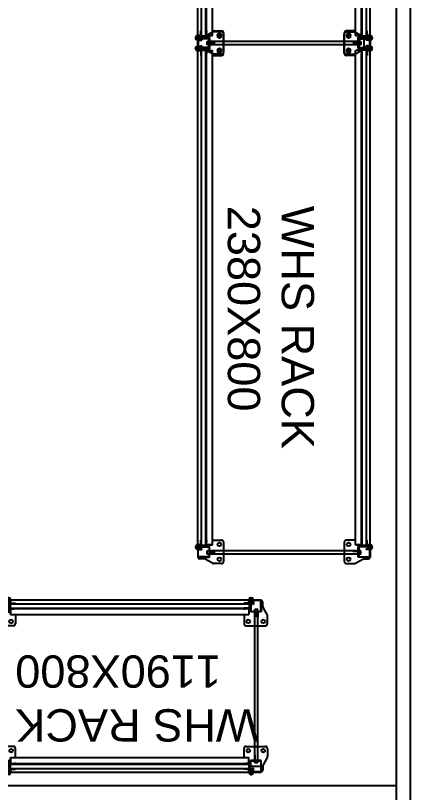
# Model space of a CAD drawing. Header units: millimetres. Extents: x 1478096 to 1808313, y 619971 to 762366.
# Drawn here: x 1783894 to 1785727, y 708886 to 712494 of the extents above; entities that cross this region are included whole.
import ezdxf

# ---------------------------------------------------------------- set-up
doc = ezdxf.new("R2010")
doc.units = ezdxf.units.MM
doc.header["$LTSCALE"] = 10
doc.layers.add('ZZZZDC-ARQ-PAINEL CAMARA', color=151, linetype='Continuous')
doc.layers.add('ZZZZDC-ARQ-RACK PREP.', color=11, linetype='Continuous')
doc.styles.add('RE-PLANTABASE(XREF)$1$ARIAL', font='arial.ttf')

# ---------------------------------------------------------------- blocks, each defined once
blk = doc.blocks.new('ZZRE-PLANTABASE(XREF)$0$RACK-CAMARA-MITAD')
at = {"layer": 'ZZZZDC-ARQ-RACK PREP.'}
for p, q in [((-0.3324, 1.2332), (-0.3656, 1.2143)), ((-0.29, 1.2347), (-0.3271, 1.2347)), ((0.29, 1.2347), (0.3271, 1.2347)), ((0.3324, 1.2332), (0.3656, 1.2143)), ((-0.4, 1.1962), (-0.4, 1.2052)), ((-0.4, 1.2052), (-0.345, 1.2052)), ((-0.398, 1.1962), (-0.4, 1.1962)), ((-0.4, 1.1952), (-0.4, 1.1962)), ((-0.4, 1.1922), (-0.4, 1.1952)), ((-0.4, 1.1912), (-0.4, 1.1922)), ((-0.4, 1.1902), (-0.4, 1.1912)), ((-0.347, 1.2032), (-0.398, 1.2032)), ((-0.398, 1.2032), (-0.398, 1.1962)), ((-0.398, 1.1962), (-0.398, 1.1952)), ((-0.398, 1.1952), (-0.398, 1.1922)), ((-0.398, 1.1922), (-0.398, 1.1912)), ((-0.398, 1.1912), (-0.398, 1.1902)), ((-0.3709, 1.2127), (-0.39, 1.2127)), ((-0.347, 1.1757), (-0.347, 1.2032)), ((-0.345, 1.2052), (-0.345, 1.1777)), ((-0.28, 1.1752), (-0.28, 1.2247)), ((0.28, 1.1752), (0.28, 1.2247)), ((0.345, 1.2052), (0.345, 1.1777)), ((0.4, 1.2052), (0.345, 1.2052)), ((0.347, 1.1757), (0.347, 1.2032)), ((0.347, 1.2032), (0.398, 1.2032)), ((0.3709, 1.2127), (0.39, 1.2127)), ((0.398, 1.2032), (0.398, 1.1962)), ((0.398, 1.1962), (0.4, 1.1962)), ((0.398, 1.1962), (0.398, 1.1952)), ((0.398, 1.1952), (0.398, 1.1922)), ((0.398, 1.1922), (0.398, 1.1912)), ((0.398, 1.1912), (0.398, 1.1902)), ((0.4, 1.1962), (0.4, 1.2052)), ((0.4, 1.1952), (0.4, 1.1962)), ((0.4, 1.1922), (0.4, 1.1952)), ((0.4, 1.1912), (0.4, 1.1922)), ((0.4, 1.1902), (0.4, 1.1912)), ((-0.41, 1.1562), (-0.41, 1.1607)), ((-0.41, 1.1562), (-0.41, 1.1607)), ((-0.406, 1.1607), (-0.406, 1.1562)), ((-0.406, 1.1607), (-0.406, 1.1562)), ((-0.4024, 1.1686), (-0.4025, 1.1686)), ((-0.4024, 1.1686), (-0.4025, 1.1686)), ((-0.4024, 1.1686), (-0.4, 1.1688)), ((-0.4024, 1.1686), (-0.4, 1.1688)), ((-0.4, 1.1648), (-0.4022, 1.1646)), ((-0.4, 1.1648), (-0.4022, 1.1646)), ((-0.4, 1.1892), (-0.4, 1.1902)), ((-0.4, 1.1902), (-0.398, 1.1902)), ((-0.4, 1.1712), (-0.4, 1.1892)), ((-0.4, 1.1892), (-0.398, 1.1892)), ((-0.398, 1.1712), (-0.4, 1.1712)), ((-0.4, 1.1702), (-0.4, 1.1712)), ((-0.398, 1.1712), (-0.4, 1.1712)), ((-0.4, 1.1702), (-0.4, 1.1712)), ((-0.4, 1.1693), (-0.4, 1.1702)), ((-0.4, 1.1702), (-0.398, 1.1702)), ((-0.4, 1.1693), (-0.4, 1.1702)), ((-0.4, 1.1702), (-0.398, 1.1702)), ((-0.4, 1.1683), (-0.4, 1.1693)), ((-0.4, 1.1683), (-0.4, 1.1693)), ((-0.4, 1.1652), (-0.4, 1.1683)), ((-0.4, 1.1652), (-0.4, 1.1683)), ((-0.4, 1.1642), (-0.4, 1.1652)), ((-0.4, 1.1642), (-0.4, 1.1652)), ((-0.4, 1.1642), (-0.398, 1.1642)), ((-0.4, 1.1552), (-0.4, 1.1642)), ((-0.4, 1.1552), (-0.4, 1.1642)), ((-0.4, 1.1642), (-0.398, 1.1642)), ((-0.345, 1.1552), (-0.4, 1.1552)), ((-0.345, 1.1552), (-0.4, 1.1552)), ((-0.398, 1.1902), (-0.398, 1.1892)), ((-0.398, 1.1892), (-0.398, 1.1712)), ((-0.398, 1.1712), (-0.398, 1.1702)), ((-0.398, 1.1712), (-0.398, 1.1702)), ((-0.398, 1.1702), (-0.398, 1.1693)), ((-0.398, 1.1702), (-0.398, 1.1693)), ((-0.398, 1.1689), (-0.388, 1.1694)), ((-0.398, 1.1689), (-0.388, 1.1694)), ((-0.398, 1.1693), (-0.398, 1.1683)), ((-0.398, 1.1693), (-0.398, 1.1683)), ((-0.398, 1.1683), (-0.398, 1.1652)), ((-0.398, 1.1683), (-0.398, 1.1652)), ((-0.3878, 1.1654), (-0.398, 1.1649)), ((-0.3878, 1.1654), (-0.398, 1.1649)), ((-0.398, 1.1652), (-0.398, 1.1642)), ((-0.398, 1.1652), (-0.398, 1.1642)), ((-0.398, 1.1642), (-0.398, 1.1572)), ((-0.398, 1.1642), (-0.398, 1.1572)), ((-0.398, 1.1572), (-0.347, 1.1572)), ((-0.398, 1.1572), (-0.347, 1.1572)), ((-0.388, 1.1694), (-0.381, 1.1697)), ((-0.388, 1.1694), (-0.381, 1.1697)), ((-0.3808, 1.1658), (-0.3878, 1.1654)), ((-0.3808, 1.1658), (-0.3878, 1.1654)), ((-0.3855, 1.1552), (-0.3855, 1.1332)), ((-0.3855, 1.1552), (-0.3855, 1.1332)), ((-0.3839, 1.1552), (-0.3839, 1.1332)), ((-0.3839, 1.1552), (-0.3839, 1.1332)), ((-0.3808, 1.1658), (-0.381, 1.1697)), ((-0.3808, 1.1658), (-0.381, 1.1697)), ((-0.3611, 1.1552), (-0.3611, 1.1332)), ((-0.3611, 1.1552), (-0.3611, 1.1332)), ((-0.3595, 1.1552), (-0.3595, 1.1332)), ((-0.3595, 1.1552), (-0.3595, 1.1332)), ((-0.356, 1.1902), (-0.356, 1.1752)), ((-0.356, 1.1902), (0.356, 1.1902)), ((-0.356, 1.1752), (0.356, 1.1752)), ((-0.347, 1.1897), (-0.32, 1.1897)), ((-0.347, 1.1572), (-0.347, 1.1847)), ((-0.347, 1.1572), (-0.347, 1.1847)), ((-0.32, 1.1757), (-0.347, 1.1757)), ((-0.32, 1.1877), (-0.345, 1.1877)), ((-0.345, 1.1827), (-0.345, 1.1552)), ((-0.345, 1.1827), (-0.345, 1.1552)), ((-0.345, 1.1777), (-0.32, 1.1777)), ((-0.32, 1.1897), (-0.32, 1.1877)), ((-0.32, 1.1777), (-0.32, 1.1757)), ((-0.28, 1.1357), (-0.28, 1.1852)), ((-0.28, 1.1357), (-0.28, 1.1852)), ((0.28, 1.1357), (0.28, 1.1852)), ((0.28, 1.1357), (0.28, 1.1852)), ((0.347, 1.1897), (0.32, 1.1897)), ((0.32, 1.1897), (0.32, 1.1877)), ((0.32, 1.1877), (0.345, 1.1877)), ((0.345, 1.1777), (0.32, 1.1777)), ((0.32, 1.1777), (0.32, 1.1757)), ((0.32, 1.1757), (0.347, 1.1757)), ((0.345, 1.1827), (0.345, 1.1552)), ((0.345, 1.1827), (0.345, 1.1552)), ((0.345, 1.1552), (0.4, 1.1552)), ((0.345, 1.1552), (0.4, 1.1552)), ((0.347, 1.1572), (0.347, 1.1847)), ((0.347, 1.1572), (0.347, 1.1847)), ((0.398, 1.1572), (0.347, 1.1572)), ((0.398, 1.1572), (0.347, 1.1572)), ((0.356, 1.1902), (0.356, 1.1752)), ((0.3595, 1.1552), (0.3595, 1.1332)), ((0.3595, 1.1552), (0.3595, 1.1332)), ((0.3611, 1.1552), (0.3611, 1.1332)), ((0.3611, 1.1552), (0.3611, 1.1332)), ((0.3808, 1.1658), (0.381, 1.1697)), ((0.3808, 1.1658), (0.381, 1.1697)), ((0.3808, 1.1658), (0.3878, 1.1654)), ((0.3808, 1.1658), (0.3878, 1.1654)), ((0.388, 1.1694), (0.381, 1.1697)), ((0.388, 1.1694), (0.381, 1.1697)), ((0.3839, 1.1552), (0.3839, 1.1332)), ((0.3839, 1.1552), (0.3839, 1.1332)), ((0.3855, 1.1552), (0.3855, 1.1332)), ((0.3855, 1.1552), (0.3855, 1.1332)), ((0.3878, 1.1654), (0.398, 1.1649)), ((0.3878, 1.1654), (0.398, 1.1649)), ((0.398, 1.1689), (0.388, 1.1694)), ((0.398, 1.1689), (0.388, 1.1694)), ((0.398, 1.1902), (0.398, 1.1892)), ((0.4, 1.1902), (0.398, 1.1902)), ((0.4, 1.1892), (0.398, 1.1892)), ((0.398, 1.1892), (0.398, 1.1712)), ((0.398, 1.1712), (0.4, 1.1712)), ((0.398, 1.1712), (0.398, 1.1702)), ((0.398, 1.1712), (0.4, 1.1712)), ((0.398, 1.1712), (0.398, 1.1702)), ((0.398, 1.1702), (0.398, 1.1693)), ((0.4, 1.1702), (0.398, 1.1702)), ((0.398, 1.1702), (0.398, 1.1693)), ((0.4, 1.1702), (0.398, 1.1702)), ((0.398, 1.1693), (0.398, 1.1683)), ((0.398, 1.1693), (0.398, 1.1683)), ((0.398, 1.1683), (0.398, 1.1652)), ((0.398, 1.1683), (0.398, 1.1652)), ((0.398, 1.1652), (0.398, 1.1642)), ((0.398, 1.1652), (0.398, 1.1642)), ((0.398, 1.1642), (0.398, 1.1572)), ((0.4, 1.1642), (0.398, 1.1642)), ((0.4, 1.1642), (0.398, 1.1642)), ((0.398, 1.1642), (0.398, 1.1572)), ((0.4, 1.1892), (0.4, 1.1902)), ((0.4, 1.1712), (0.4, 1.1892)), ((0.4, 1.1702), (0.4, 1.1712)), ((0.4, 1.1702), (0.4, 1.1712)), ((0.4, 1.1693), (0.4, 1.1702)), ((0.4, 1.1693), (0.4, 1.1702)), ((0.4, 1.1683), (0.4, 1.1693)), ((0.4, 1.1683), (0.4, 1.1693)), ((0.4024, 1.1686), (0.4, 1.1688)), ((0.4024, 1.1686), (0.4, 1.1688)), ((0.4, 1.1652), (0.4, 1.1683)), ((0.4, 1.1652), (0.4, 1.1683)), ((0.4, 1.1642), (0.4, 1.1652)), ((0.4, 1.1642), (0.4, 1.1652)), ((0.4, 1.1648), (0.4022, 1.1646)), ((0.4, 1.1648), (0.4022, 1.1646)), ((0.4, 1.1552), (0.4, 1.1642)), ((0.4, 1.1552), (0.4, 1.1642)), ((0.4024, 1.1686), (0.4025, 1.1686)), ((0.4024, 1.1686), (0.4025, 1.1686)), ((0.406, 1.1607), (0.406, 1.1562)), ((0.406, 1.1607), (0.406, 1.1562)), ((0.41, 1.1562), (0.41, 1.1607)), ((0.41, 1.1562), (0.41, 1.1607)), ((-0.402, 1.1522), (-0.3855, 1.1522)), ((-0.402, 1.1522), (-0.3855, 1.1522)), ((-0.3855, 1.1482), (-0.402, 1.1482)), ((-0.3855, 1.1482), (-0.402, 1.1482)), ((-0.4, 1.148), (-0.4, 0.0422)), ((-0.3855, 1.148), (-0.4, 1.148)), ((-0.4, 1.148), (-0.3855, 1.148)), ((-0.3855, 1.1332), (-0.3855, 1.1252)), ((-0.3855, 1.1332), (-0.3855, 1.1252)), ((-0.3855, 1.1252), (-0.3839, 1.1252)), ((-0.3855, 1.1252), (-0.3839, 1.1252)), ((-0.3839, 1.1252), (-0.3839, 1.1332)), ((-0.3839, 1.1252), (-0.3839, 1.1332)), ((-0.3839, 1.1252), (-0.3825, 1.1252)), ((-0.3839, 1.1252), (-0.3825, 1.1252)), ((-0.3625, 1.15), (-0.3825, 1.15)), ((-0.3825, 1.15), (-0.3625, 1.15)), ((-0.3825, 1.148), (-0.3825, 0.0402)), ((-0.3625, 1.148), (-0.3625, 0.0402)), ((-0.3625, 1.1252), (-0.3611, 1.1252)), ((-0.3625, 1.1252), (-0.3611, 1.1252)), ((-0.3611, 1.1332), (-0.3611, 1.1252)), ((-0.3611, 1.1332), (-0.3611, 1.1252)), ((-0.3611, 1.1252), (-0.3595, 1.1252)), ((-0.3611, 1.1252), (-0.3595, 1.1252)), ((-0.36, 1.148), (-0.36, 0.065)), ((-0.3595, 1.1522), (-0.354, 1.1522)), ((-0.3595, 1.1522), (-0.354, 1.1522)), ((-0.354, 1.1482), (-0.3595, 1.1482)), ((-0.354, 1.1482), (-0.3595, 1.1482)), ((-0.3318, 1.148), (-0.3595, 1.148)), ((-0.3595, 1.148), (-0.3318, 1.148)), ((-0.3595, 1.1252), (-0.3595, 1.1332)), ((-0.3595, 1.1252), (-0.3595, 1.1332)), ((-0.354, 1.1522), (-0.354, 1.1482)), ((-0.354, 1.1522), (-0.354, 1.1482)), ((-0.3318, 1.148), (-0.3318, 0.0422)), ((-0.3271, 1.1257), (-0.29, 1.1257)), ((-0.3271, 1.1257), (-0.29, 1.1257)), ((0.3271, 1.1257), (0.29, 1.1257)), ((0.3271, 1.1257), (0.29, 1.1257)), ((0.3318, 1.148), (0.3318, 0.0422)), ((0.3318, 1.148), (0.3595, 1.148)), ((0.3595, 1.148), (0.3318, 1.148)), ((0.3595, 1.1522), (0.354, 1.1522)), ((0.354, 1.1522), (0.354, 1.1482)), ((0.3595, 1.1522), (0.354, 1.1522)), ((0.354, 1.1522), (0.354, 1.1482)), ((0.354, 1.1482), (0.3595, 1.1482)), ((0.354, 1.1482), (0.3595, 1.1482)), ((0.3595, 1.148), (0.36, 0.065)), ((0.3595, 1.1252), (0.3595, 1.1332)), ((0.3595, 1.1252), (0.3595, 1.1332)), ((0.3611, 1.1252), (0.3595, 1.1252)), ((0.3611, 1.1252), (0.3595, 1.1252)), ((0.3611, 1.1332), (0.3611, 1.1252)), ((0.3611, 1.1332), (0.3611, 1.1252)), ((0.3625, 1.1252), (0.3611, 1.1252)), ((0.3625, 1.1252), (0.3611, 1.1252)), ((0.3625, 1.15), (0.3825, 1.15)), ((0.3825, 1.15), (0.3625, 1.15)), ((0.3625, 1.148), (0.3625, 0.0402)), ((0.3825, 1.148), (0.3825, 0.0402)), ((0.3839, 1.1252), (0.3825, 1.1252)), ((0.3839, 1.1252), (0.3825, 1.1252)), ((0.3839, 1.1252), (0.3839, 1.1332)), ((0.3839, 1.1252), (0.3839, 1.1332)), ((0.3855, 1.1252), (0.3839, 1.1252)), ((0.3855, 1.1252), (0.3839, 1.1252)), ((0.402, 1.1522), (0.3855, 1.1522)), ((0.402, 1.1522), (0.3855, 1.1522)), ((0.3855, 1.1482), (0.402, 1.1482)), ((0.3855, 1.1482), (0.402, 1.1482)), ((0.3855, 1.148), (0.4, 1.148)), ((0.4, 1.148), (0.3855, 1.148)), ((0.3855, 1.1332), (0.3855, 1.1252)), ((0.3855, 1.1332), (0.3855, 1.1252)), ((0.4, 1.148), (0.4, 0.0422)), ((-0.3855, 0.042), (-0.402, 0.042)), ((-0.402, 0.038), (-0.3855, 0.038)), ((-0.4, 0.0422), (-0.3855, 0.0422)), ((-0.3855, 0.065), (-0.3839, 0.065)), ((-0.3855, 0.057), (-0.3855, 0.065)), ((-0.3855, 0.035), (-0.3855, 0.057)), ((-0.3839, 0.065), (-0.3825, 0.065)), ((-0.3839, 0.065), (-0.3839, 0.057)), ((-0.3839, 0.035), (-0.3839, 0.057)), ((-0.3825, 0.0402), (-0.3625, 0.0402)), ((-0.3625, 0.065), (-0.3611, 0.065)), ((-0.3611, 0.065), (-0.3595, 0.065)), ((-0.3611, 0.057), (-0.3611, 0.065)), ((-0.3611, 0.035), (-0.3611, 0.057)), ((-0.3595, 0.065), (-0.3595, 0.057)), ((-0.3595, 0.035), (-0.3595, 0.057)), ((-0.3595, 0.0422), (-0.3318, 0.0422)), ((-0.354, 0.042), (-0.3595, 0.042)), ((-0.3595, 0.038), (-0.354, 0.038)), ((-0.354, 0.038), (-0.354, 0.042)), ((-0.3271, 0.0645), (-0.29, 0.0645)), ((-0.28, 0.0545), (-0.28, 0.005)), ((0.28, 0.0545), (0.28, 0.005)), ((0.3271, 0.0645), (0.29, 0.0645)), ((0.3595, 0.0422), (0.3318, 0.0422)), ((0.354, 0.038), (0.354, 0.042)), ((0.354, 0.042), (0.3595, 0.042)), ((0.3595, 0.038), (0.354, 0.038)), ((0.3595, 0.065), (0.3595, 0.057)), ((0.3611, 0.065), (0.3595, 0.065)), ((0.3595, 0.035), (0.3595, 0.057)), ((0.3611, 0.057), (0.3611, 0.065)), ((0.3625, 0.065), (0.3611, 0.065)), ((0.3611, 0.035), (0.3611, 0.057)), ((0.3825, 0.0402), (0.3625, 0.0402)), ((0.3839, 0.065), (0.3825, 0.065)), ((0.3855, 0.065), (0.3839, 0.065)), ((0.3839, 0.065), (0.3839, 0.057)), ((0.3839, 0.035), (0.3839, 0.057)), ((0.3855, 0.057), (0.3855, 0.065)), ((0.3855, 0.035), (0.3855, 0.057)), ((0.4, 0.0422), (0.3855, 0.0422)), ((0.3855, 0.042), (0.402, 0.042)), ((0.402, 0.038), (0.3855, 0.038)), ((-0.41, 0.034), (-0.41, 0.0296)), ((-0.406, 0.0296), (-0.406, 0.034)), ((-0.4024, 0.0216), (-0.4025, 0.0216)), ((-0.4024, 0.0216), (-0.4, 0.0215)), ((-0.4, 0.0255), (-0.4022, 0.0256)), ((-0.345, 0.035), (-0.4, 0.035)), ((-0.4, 0.035), (-0.4, 0.026)), ((-0.4, 0.026), (-0.398, 0.026)), ((-0.4, 0.026), (-0.4, 0.025)), ((-0.4, 0.025), (-0.4, 0.0219)), ((-0.4, 0.0219), (-0.4, 0.0209)), ((-0.4, 0.0209), (-0.4, 0.02)), ((-0.4, 0.02), (-0.4, 0.019)), ((-0.4, 0.02), (-0.398, 0.02)), ((-0.4, 0.019), (-0.4, 0.001)), ((-0.398, 0.019), (-0.4, 0.019)), ((-0.4, 0.001), (-0.398, 0.001)), ((-0.4, 0.001), (-0.4, 0)), ((-0.398, 0.026), (-0.398, 0.033)), ((-0.398, 0.033), (-0.347, 0.033)), ((-0.398, 0.025), (-0.398, 0.026)), ((-0.3878, 0.0249), (-0.398, 0.0254)), ((-0.398, 0.0219), (-0.398, 0.025)), ((-0.398, 0.0209), (-0.398, 0.0219)), ((-0.398, 0.0214), (-0.388, 0.0209)), ((-0.398, 0.02), (-0.398, 0.0209)), ((-0.398, 0.019), (-0.398, 0.02)), ((-0.398, 0.001), (-0.398, 0.019)), ((-0.398, 0), (-0.398, 0.001)), ((-0.388, 0.0209), (-0.381, 0.0205)), ((-0.3808, 0.0245), (-0.3878, 0.0249)), ((-0.3808, 0.0245), (-0.381, 0.0205)), ((-0.3725, 0.035), (-0.3725, -0.015)), ((-0.356, 0), (-0.356, 0.015)), ((-0.356, 0.015), (0.356, 0.015)), ((-0.356, 0), (0.356, 0)), ((-0.347, 0.033), (-0.347, 0.0055)), ((-0.347, 0.0145), (-0.347, -0.013)), ((-0.32, 0.0145), (-0.347, 0.0145)), ((-0.347, 0.0005), (-0.32, 0.0005)), ((-0.345, 0.0075), (-0.345, 0.035)), ((-0.345, -0.015), (-0.345, 0.0125)), ((-0.345, 0.0125), (-0.32, 0.0125)), ((-0.32, 0.0025), (-0.345, 0.0025)), ((-0.32, 0.0125), (-0.32, 0.0145)), ((-0.32, 0.0005), (-0.32, 0.0025)), ((-0.28, 0.015), (-0.28, -0.0345)), ((0.28, 0.015), (0.28, -0.0345)), ((0.32, 0.0125), (0.32, 0.0145)), ((0.32, 0.0145), (0.347, 0.0145)), ((0.345, 0.0125), (0.32, 0.0125)), ((0.32, 0.0005), (0.32, 0.0025)), ((0.32, 0.0025), (0.345, 0.0025)), ((0.347, 0.0005), (0.32, 0.0005)), ((0.345, 0.0075), (0.345, 0.035)), ((0.345, 0.035), (0.4, 0.035)), ((0.345, -0.015), (0.345, 0.0125)), ((0.347, 0.033), (0.347, 0.0055)), ((0.398, 0.033), (0.347, 0.033)), ((0.347, 0.0145), (0.347, -0.013)), ((0.356, 0), (0.356, 0.015)), ((0.3808, 0.0245), (0.3878, 0.0249)), ((0.3808, 0.0245), (0.381, 0.0205)), ((0.388, 0.0209), (0.381, 0.0205)), ((0.3878, 0.0249), (0.398, 0.0254)), ((0.398, 0.0214), (0.388, 0.0209)), ((0.398, 0.026), (0.398, 0.033)), ((0.4, 0.026), (0.398, 0.026)), ((0.398, 0.025), (0.398, 0.026)), ((0.398, 0.0219), (0.398, 0.025)), ((0.398, 0.0209), (0.398, 0.0219)), ((0.398, 0.02), (0.398, 0.0209)), ((0.398, 0.019), (0.398, 0.02)), ((0.4, 0.02), (0.398, 0.02)), ((0.398, 0.001), (0.398, 0.019)), ((0.398, 0.019), (0.4, 0.019)), ((0.4, 0.001), (0.398, 0.001)), ((0.398, 0), (0.398, 0.001)), ((0.4, 0.035), (0.4, 0.026)), ((0.4, 0.026), (0.4, 0.025)), ((0.4, 0.0255), (0.4022, 0.0256)), ((0.4, 0.025), (0.4, 0.0219)), ((0.4, 0.0219), (0.4, 0.0209)), ((0.4024, 0.0216), (0.4, 0.0215)), ((0.4, 0.0209), (0.4, 0.02)), ((0.4, 0.02), (0.4, 0.019)), ((0.4, 0.019), (0.4, 0.001)), ((0.4, 0.001), (0.4, 0)), ((0.4024, 0.0216), (0.4025, 0.0216)), ((0.406, 0.0296), (0.406, 0.034)), ((0.41, 0.034), (0.41, 0.0296)), ((-0.4, 0), (-0.4, -0.0009)), ((-0.4, 0), (-0.398, 0)), ((-0.4, -0.0009), (-0.4, -0.0019)), ((-0.4, -0.0019), (-0.4, -0.005)), ((-0.4, -0.005), (-0.4, -0.006)), ((-0.398, -0.006), (-0.4, -0.006)), ((-0.4, -0.006), (-0.4, -0.015)), ((-0.4, -0.015), (-0.345, -0.015)), ((-0.398, -0.0009), (-0.398, 0)), ((-0.398, -0.0019), (-0.398, -0.0009)), ((-0.398, -0.005), (-0.398, -0.0019)), ((-0.398, -0.006), (-0.398, -0.005)), ((-0.398, -0.013), (-0.398, -0.006)), ((-0.347, -0.013), (-0.398, -0.013)), ((-0.3709, -0.0225), (-0.39, -0.0225)), ((-0.3324, -0.043), (-0.3656, -0.024)), ((0.3324, -0.043), (0.3656, -0.024)), ((0.4, -0.015), (0.345, -0.015)), ((0.347, -0.013), (0.398, -0.013)), ((0.3709, -0.0225), (0.39, -0.0225)), ((0.398, -0.0009), (0.398, 0)), ((0.4, 0), (0.398, 0)), ((0.398, -0.0019), (0.398, -0.0009)), ((0.398, -0.005), (0.398, -0.0019)), ((0.398, -0.006), (0.398, -0.005)), ((0.398, -0.013), (0.398, -0.006)), ((0.398, -0.006), (0.4, -0.006)), ((0.4, 0), (0.4, -0.0009)), ((0.4, -0.0009), (0.4, -0.0019)), ((0.4, -0.0019), (0.4, -0.005)), ((0.4, -0.005), (0.4, -0.006)), ((0.4, -0.006), (0.4, -0.015)), ((-0.29, -0.0445), (-0.3271, -0.0445)), ((0.29, -0.0445), (0.3271, -0.0445))]:
    blk.add_line(p, q, dxfattribs=at)
for centre in [(-0.3, 1.2147), (0.3, 1.2147), (-0.3, 1.1457), (-0.3, 1.1457), (0.3, 1.1457), (0.3, 1.1457), (-0.3, 0.0445), (0.3, 0.0445), (-0.3, -0.0245), (0.3, -0.0245)]:
    blk.add_circle(centre, 0.0085, dxfattribs=at)
for centre, radius, start, end in [((-0.3271, 1.2247), 0.01, 90, 122.0054), ((-0.29, 1.2247), 0.01, 0, 90), ((0.29, 1.2247), 0.01, 90, 180), ((0.3271, 1.2247), 0.01, 57.9946, 90), ((-0.39, 1.2027), 0.01, 90, 165.5225), ((-0.3709, 1.2227), 0.01, 270, 302.0054), ((0.3709, 1.2227), 0.01, 237.9946, 270), ((0.39, 1.2027), 0.01, 14.4775, 90), ((-0.402, 1.1607), 0.008, 92.9609, 180), ((-0.402, 1.1607), 0.008, 92.9609, 180), ((-0.402, 1.1562), 0.008, 180, 270), ((-0.402, 1.1562), 0.008, 180, 270), ((-0.402, 1.1607), 0.004, 92.9609, 180), ((-0.402, 1.1607), 0.004, 92.9609, 180), ((-0.402, 1.1562), 0.004, 180, 270), ((-0.402, 1.1562), 0.004, 180, 270), ((-0.3994, 1.1675), 0.00325, 100.4456, 160.3411), ((-0.3994, 1.1675), 0.00325, 100.4456, 160.3411), ((-0.39, 1.1577), 0.01, 194.4775, 213.3687), ((-0.39, 1.1577), 0.01, 194.4775, 213.3653), ((-0.3994, 1.1675), 0.00325, 25.5808, 64.2731), ((-0.3994, 1.1675), 0.00325, 25.5808, 64.2731), ((0.3994, 1.1675), 0.00325, 115.7269, 154.4192), ((0.3994, 1.1675), 0.00325, 115.7269, 154.4192), ((0.39, 1.1577), 0.01, 326.6313, 345.5225), ((0.39, 1.1577), 0.01, 326.6347, 345.5225), ((0.3994, 1.1675), 0.00325, 19.6589, 79.5544), ((0.3994, 1.1675), 0.00325, 19.6589, 79.5544), ((0.402, 1.1562), 0.008, 270, 0), ((0.402, 1.1562), 0.004, 270, 0), ((0.402, 1.1562), 0.004, 270, 0), ((0.402, 1.1562), 0.008, 270, 0), ((0.402, 1.1607), 0.004, 0, 87.0391), ((0.402, 1.1607), 0.004, 0, 87.0391), ((0.402, 1.1607), 0.008, 0, 87.0391), ((0.402, 1.1607), 0.008, 0, 87.0391), ((-0.39, 1.1577), 0.01, 251.8096, 257.1738), ((-0.39, 1.1577), 0.01, 251.8007, 257.1491), ((-0.3271, 1.1357), 0.01, 242.434, 270), ((-0.3271, 1.1357), 0.01, 242.434, 270), ((-0.29, 1.1357), 0.01, 270, 0), ((-0.29, 1.1357), 0.01, 270, 0), ((0.29, 1.1357), 0.01, 180, 270), ((0.29, 1.1357), 0.01, 180, 270), ((0.3271, 1.1357), 0.01, 270, 297.566), ((0.3271, 1.1357), 0.01, 270, 297.566), ((0.39, 1.1577), 0.01, 282.8262, 288.1904), ((0.39, 1.1577), 0.01, 282.8509, 288.1993), ((-0.402, 0.034), 0.008, 90, 180), ((-0.402, 0.034), 0.004, 90, 180), ((-0.39, 0.0325), 0.01, 146.6347, 165.5225), ((-0.39, 0.0325), 0.01, 102.8509, 108.1993), ((-0.3271, 0.0545), 0.01, 90, 117.566), ((-0.29, 0.0545), 0.01, 0, 90), ((0.29, 0.0545), 0.01, 90, 180), ((0.3271, 0.0545), 0.01, 62.434, 90), ((0.39, 0.0325), 0.01, 71.8007, 77.1491), ((0.39, 0.0325), 0.01, 14.4775, 33.3653), ((0.402, 0.034), 0.008, 0, 90), ((0.402, 0.034), 0.004, 0, 90), ((-0.402, 0.0296), 0.008, 180, 267.0391), ((-0.402, 0.0296), 0.004, 180, 267.0391), ((-0.3994, 0.0227), 0.00325, 199.6589, 259.5544), ((-0.3994, 0.0227), 0.00325, 295.7269, 334.4192), ((0.3994, 0.0227), 0.00325, 205.5808, 244.2731), ((0.3994, 0.0227), 0.00325, 280.4456, 340.3411), ((0.402, 0.0296), 0.004, 272.9609, 0), ((0.402, 0.0296), 0.008, 272.9609, 0), ((-0.39, -0.0125), 0.01, 194.4775, 270), ((-0.3709, -0.0325), 0.01, 57.9946, 90), ((-0.29, -0.0345), 0.01, 270, 0), ((0.29, -0.0345), 0.01, 180, 270), ((0.3709, -0.0325), 0.01, 90, 122.0054), ((0.39, -0.0125), 0.01, 270, 345.5225), ((-0.3271, -0.0345), 0.01, 237.9946, 270), ((0.3271, -0.0345), 0.01, 270, 302.0054)]:
    blk.add_arc(centre, radius, start, end, dxfattribs=at)
blk = doc.blocks.new('ZZRE-PLANTABASE(XREF)$0$RACK-CAMARA')
at = {"layer": 'ZZZZDC-ARQ-RACK PREP.', "linetype": 'ByBlock'}
for p, q in [((-0.3324, 2.4235), (-0.3656, 2.4045)), ((-0.29, 2.425), (-0.3271, 2.425)), ((0.29, 2.425), (0.3271, 2.425)), ((0.3324, 2.4235), (0.3656, 2.4045)), ((-0.4, 2.3865), (-0.4, 2.3955)), ((-0.4, 2.3955), (-0.345, 2.3955)), ((-0.398, 2.3865), (-0.4, 2.3865)), ((-0.4, 2.3855), (-0.4, 2.3865)), ((-0.4, 2.3824), (-0.4, 2.3855)), ((-0.4, 2.3814), (-0.4, 2.3824)), ((-0.347, 2.3935), (-0.398, 2.3935)), ((-0.398, 2.3935), (-0.398, 2.3865)), ((-0.398, 2.3865), (-0.398, 2.3855)), ((-0.398, 2.3855), (-0.398, 2.3824)), ((-0.398, 2.3824), (-0.398, 2.3814)), ((-0.3709, 2.403), (-0.39, 2.403)), ((-0.347, 2.366), (-0.347, 2.3935)), ((-0.345, 2.3955), (-0.345, 2.368)), ((-0.28, 2.3655), (-0.28, 2.415)), ((0.28, 2.3655), (0.28, 2.415)), ((0.345, 2.3955), (0.345, 2.368)), ((0.4, 2.3955), (0.345, 2.3955)), ((0.347, 2.366), (0.347, 2.3935)), ((0.347, 2.3935), (0.398, 2.3935)), ((0.3709, 2.403), (0.39, 2.403)), ((0.398, 2.3935), (0.398, 2.3865)), ((0.398, 2.3865), (0.4, 2.3865)), ((0.398, 2.3865), (0.398, 2.3855)), ((0.398, 2.3855), (0.398, 2.3824)), ((0.398, 2.3824), (0.398, 2.3814)), ((0.4, 2.3865), (0.4, 2.3955)), ((0.4, 2.3855), (0.4, 2.3865)), ((0.4, 2.3824), (0.4, 2.3855)), ((0.4, 2.3814), (0.4, 2.3824)), ((-0.41, 2.3465), (-0.41, 2.3509)), ((-0.41, 2.3465), (-0.41, 2.3509)), ((-0.406, 2.3509), (-0.406, 2.3465)), ((-0.406, 2.3509), (-0.406, 2.3465)), ((-0.4024, 2.3589), (-0.4025, 2.3589)), ((-0.4024, 2.3589), (-0.4025, 2.3589)), ((-0.4024, 2.3589), (-0.4, 2.359)), ((-0.4024, 2.3589), (-0.4, 2.359)), ((-0.4, 2.355), (-0.4022, 2.3549)), ((-0.4, 2.355), (-0.4022, 2.3549)), ((-0.4, 2.3805), (-0.4, 2.3814)), ((-0.4, 2.3795), (-0.4, 2.3805)), ((-0.4, 2.3805), (-0.398, 2.3805)), ((-0.4, 2.3615), (-0.4, 2.3795)), ((-0.4, 2.3795), (-0.398, 2.3795)), ((-0.398, 2.3615), (-0.4, 2.3615)), ((-0.4, 2.3605), (-0.4, 2.3615)), ((-0.398, 2.3615), (-0.4, 2.3615)), ((-0.4, 2.3605), (-0.4, 2.3615)), ((-0.4, 2.3596), (-0.4, 2.3605)), ((-0.4, 2.3605), (-0.398, 2.3605)), ((-0.4, 2.3596), (-0.4, 2.3605)), ((-0.4, 2.3605), (-0.398, 2.3605)), ((-0.4, 2.3586), (-0.4, 2.3596)), ((-0.4, 2.3586), (-0.4, 2.3596)), ((-0.4, 2.3555), (-0.4, 2.3586)), ((-0.4, 2.3555), (-0.4, 2.3586)), ((-0.4, 2.3545), (-0.4, 2.3555)), ((-0.4, 2.3545), (-0.4, 2.3555)), ((-0.4, 2.3545), (-0.398, 2.3545)), ((-0.4, 2.3455), (-0.4, 2.3545)), ((-0.4, 2.3455), (-0.4, 2.3545)), ((-0.4, 2.3545), (-0.398, 2.3545)), ((-0.398, 2.3814), (-0.398, 2.3805)), ((-0.398, 2.3805), (-0.398, 2.3795)), ((-0.398, 2.3795), (-0.398, 2.3615)), ((-0.398, 2.3615), (-0.398, 2.3605)), ((-0.398, 2.3615), (-0.398, 2.3605)), ((-0.398, 2.3605), (-0.398, 2.3596)), ((-0.398, 2.3605), (-0.398, 2.3596)), ((-0.398, 2.3596), (-0.398, 2.3586)), ((-0.398, 2.3591), (-0.388, 2.3596)), ((-0.398, 2.3596), (-0.398, 2.3586)), ((-0.398, 2.3591), (-0.388, 2.3596)), ((-0.398, 2.3586), (-0.398, 2.3555)), ((-0.398, 2.3586), (-0.398, 2.3555)), ((-0.3878, 2.3556), (-0.398, 2.3551)), ((-0.3878, 2.3556), (-0.398, 2.3551)), ((-0.398, 2.3555), (-0.398, 2.3545)), ((-0.398, 2.3555), (-0.398, 2.3545)), ((-0.398, 2.3545), (-0.398, 2.3475)), ((-0.398, 2.3545), (-0.398, 2.3475)), ((-0.398, 2.3475), (-0.347, 2.3475)), ((-0.398, 2.3475), (-0.347, 2.3475)), ((-0.388, 2.3596), (-0.381, 2.36)), ((-0.388, 2.3596), (-0.381, 2.36)), ((-0.3808, 2.356), (-0.3878, 2.3556)), ((-0.3808, 2.356), (-0.3878, 2.3556)), ((-0.3808, 2.356), (-0.381, 2.36)), ((-0.3808, 2.356), (-0.381, 2.36)), ((-0.356, 2.3805), (-0.356, 2.3655)), ((-0.356, 2.3805), (0.356, 2.3805)), ((-0.356, 2.3655), (0.356, 2.3655)), ((-0.347, 2.38), (-0.32, 2.38)), ((-0.347, 2.3475), (-0.347, 2.375)), ((-0.347, 2.3475), (-0.347, 2.375)), ((-0.32, 2.366), (-0.347, 2.366)), ((-0.32, 2.378), (-0.345, 2.378)), ((-0.345, 2.373), (-0.345, 2.3455)), ((-0.345, 2.373), (-0.345, 2.3455)), ((-0.345, 2.368), (-0.32, 2.368)), ((-0.32, 2.38), (-0.32, 2.378)), ((-0.32, 2.368), (-0.32, 2.366)), ((-0.28, 2.326), (-0.28, 2.3755)), ((-0.28, 2.326), (-0.28, 2.3755)), ((0.28, 2.326), (0.28, 2.3755)), ((0.28, 2.326), (0.28, 2.3755)), ((0.347, 2.38), (0.32, 2.38)), ((0.32, 2.38), (0.32, 2.378)), ((0.32, 2.378), (0.345, 2.378)), ((0.345, 2.368), (0.32, 2.368)), ((0.32, 2.368), (0.32, 2.366)), ((0.32, 2.366), (0.347, 2.366)), ((0.345, 2.373), (0.345, 2.3455)), ((0.345, 2.373), (0.345, 2.3455)), ((0.347, 2.3475), (0.347, 2.375)), ((0.347, 2.3475), (0.347, 2.375)), ((0.398, 2.3475), (0.347, 2.3475)), ((0.398, 2.3475), (0.347, 2.3475)), ((0.356, 2.3805), (0.356, 2.3655)), ((0.3808, 2.356), (0.381, 2.36)), ((0.3808, 2.356), (0.381, 2.36)), ((0.3808, 2.356), (0.3878, 2.3556)), ((0.3808, 2.356), (0.3878, 2.3556)), ((0.388, 2.3596), (0.381, 2.36)), ((0.388, 2.3596), (0.381, 2.36)), ((0.3878, 2.3556), (0.398, 2.3551)), ((0.3878, 2.3556), (0.398, 2.3551)), ((0.398, 2.3591), (0.388, 2.3596)), ((0.398, 2.3591), (0.388, 2.3596)), ((0.398, 2.3814), (0.398, 2.3805)), ((0.398, 2.3805), (0.398, 2.3795)), ((0.4, 2.3805), (0.398, 2.3805)), ((0.4, 2.3795), (0.398, 2.3795)), ((0.398, 2.3795), (0.398, 2.3615)), ((0.398, 2.3615), (0.4, 2.3615)), ((0.398, 2.3615), (0.398, 2.3605)), ((0.398, 2.3615), (0.4, 2.3615)), ((0.398, 2.3615), (0.398, 2.3605)), ((0.398, 2.3605), (0.398, 2.3596)), ((0.4, 2.3605), (0.398, 2.3605)), ((0.398, 2.3605), (0.398, 2.3596)), ((0.4, 2.3605), (0.398, 2.3605)), ((0.398, 2.3596), (0.398, 2.3586)), ((0.398, 2.3596), (0.398, 2.3586)), ((0.398, 2.3586), (0.398, 2.3555)), ((0.398, 2.3586), (0.398, 2.3555)), ((0.398, 2.3555), (0.398, 2.3545)), ((0.398, 2.3555), (0.398, 2.3545)), ((0.398, 2.3545), (0.398, 2.3475)), ((0.4, 2.3545), (0.398, 2.3545)), ((0.4, 2.3545), (0.398, 2.3545)), ((0.398, 2.3545), (0.398, 2.3475)), ((0.4, 2.3805), (0.4, 2.3814)), ((0.4, 2.3795), (0.4, 2.3805)), ((0.4, 2.3615), (0.4, 2.3795)), ((0.4, 2.3605), (0.4, 2.3615)), ((0.4, 2.3605), (0.4, 2.3615)), ((0.4, 2.3596), (0.4, 2.3605)), ((0.4, 2.3596), (0.4, 2.3605)), ((0.4, 2.3586), (0.4, 2.3596)), ((0.4, 2.3586), (0.4, 2.3596)), ((0.4024, 2.3589), (0.4, 2.359)), ((0.4024, 2.3589), (0.4, 2.359)), ((0.4, 2.3555), (0.4, 2.3586)), ((0.4, 2.3555), (0.4, 2.3586)), ((0.4, 2.3545), (0.4, 2.3555)), ((0.4, 2.3545), (0.4, 2.3555)), ((0.4, 2.355), (0.4022, 2.3549)), ((0.4, 2.355), (0.4022, 2.3549)), ((0.4, 2.3455), (0.4, 2.3545)), ((0.4, 2.3455), (0.4, 2.3545)), ((0.4024, 2.3589), (0.4025, 2.3589)), ((0.4024, 2.3589), (0.4025, 2.3589)), ((0.406, 2.3509), (0.406, 2.3465)), ((0.406, 2.3509), (0.406, 2.3465)), ((0.41, 2.3465), (0.41, 2.3509)), ((0.41, 2.3465), (0.41, 2.3509)), ((-0.402, 2.3425), (-0.3855, 2.3425)), ((-0.402, 2.3425), (-0.3855, 2.3425)), ((-0.3855, 2.3385), (-0.402, 2.3385)), ((-0.3855, 2.3385), (-0.402, 2.3385)), ((-0.345, 2.3455), (-0.4, 2.3455)), ((-0.345, 2.3455), (-0.4, 2.3455)), ((-0.4, 2.3382), (-0.4, 0.0422)), ((-0.3855, 2.3382), (-0.4, 2.3382)), ((-0.4, 2.3382), (-0.3855, 2.3382)), ((-0.3855, 2.3455), (-0.3855, 2.3235)), ((-0.3855, 2.3455), (-0.3855, 2.3235)), ((-0.3855, 2.3235), (-0.3855, 2.3155)), ((-0.3855, 2.3235), (-0.3855, 2.3155)), ((-0.3855, 2.3155), (-0.3839, 2.3155)), ((-0.3855, 2.3155), (-0.3839, 2.3155)), ((-0.3839, 2.3455), (-0.3839, 2.3235)), ((-0.3839, 2.3455), (-0.3839, 2.3235)), ((-0.3839, 2.3155), (-0.3839, 2.3235)), ((-0.3839, 2.3155), (-0.3839, 2.3235)), ((-0.3839, 2.3155), (-0.3825, 2.3155)), ((-0.3839, 2.3155), (-0.3825, 2.3155)), ((-0.3625, 2.3402), (-0.3825, 2.3402)), ((-0.3825, 2.3402), (-0.3625, 2.3402)), ((-0.3825, 2.3382), (-0.3825, 0.0402)), ((-0.3625, 2.3382), (-0.3625, 0.0402)), ((-0.3625, 2.3155), (-0.3611, 2.3155)), ((-0.3625, 2.3155), (-0.3611, 2.3155)), ((-0.3611, 2.3455), (-0.3611, 2.3235)), ((-0.3611, 2.3455), (-0.3611, 2.3235)), ((-0.3611, 2.3235), (-0.3611, 2.3155)), ((-0.3611, 2.3235), (-0.3611, 2.3155)), ((-0.3611, 2.3155), (-0.3595, 2.3155)), ((-0.3611, 2.3155), (-0.3595, 2.3155)), ((-0.36, 2.3382), (-0.36, 0.065)), ((-0.3595, 2.3455), (-0.3595, 2.3235)), ((-0.3595, 2.3455), (-0.3595, 2.3235)), ((-0.3595, 2.3425), (-0.354, 2.3425)), ((-0.3595, 2.3425), (-0.354, 2.3425)), ((-0.354, 2.3385), (-0.3595, 2.3385)), ((-0.354, 2.3385), (-0.3595, 2.3385)), ((-0.3318, 2.3382), (-0.3595, 2.3382)), ((-0.3595, 2.3382), (-0.3318, 2.3382)), ((-0.3595, 2.3155), (-0.3595, 2.3235)), ((-0.3595, 2.3155), (-0.3595, 2.3235)), ((-0.354, 2.3425), (-0.354, 2.3385)), ((-0.354, 2.3425), (-0.354, 2.3385)), ((-0.3318, 2.3382), (-0.3318, 0.0422)), ((-0.3271, 2.316), (-0.29, 2.316)), ((-0.3271, 2.316), (-0.29, 2.316)), ((0.3271, 2.316), (0.29, 2.316)), ((0.3271, 2.316), (0.29, 2.316)), ((0.3318, 2.3382), (0.3318, 0.0422)), ((0.3318, 2.3382), (0.3595, 2.3382)), ((0.3595, 2.3382), (0.3318, 2.3382)), ((0.345, 2.3455), (0.4, 2.3455)), ((0.345, 2.3455), (0.4, 2.3455)), ((0.3595, 2.3425), (0.354, 2.3425)), ((0.354, 2.3425), (0.354, 2.3385)), ((0.3595, 2.3425), (0.354, 2.3425)), ((0.354, 2.3425), (0.354, 2.3385)), ((0.354, 2.3385), (0.3595, 2.3385)), ((0.354, 2.3385), (0.3595, 2.3385)), ((0.3595, 2.3455), (0.3595, 2.3235)), ((0.3595, 2.3455), (0.3595, 2.3235)), ((0.3595, 2.3382), (0.36, 0.065)), ((0.3595, 2.3155), (0.3595, 2.3235)), ((0.3595, 2.3155), (0.3595, 2.3235)), ((0.3611, 2.3155), (0.3595, 2.3155)), ((0.3611, 2.3155), (0.3595, 2.3155)), ((0.3611, 2.3455), (0.3611, 2.3235)), ((0.3611, 2.3455), (0.3611, 2.3235)), ((0.3611, 2.3235), (0.3611, 2.3155)), ((0.3611, 2.3235), (0.3611, 2.3155)), ((0.3625, 2.3155), (0.3611, 2.3155)), ((0.3625, 2.3155), (0.3611, 2.3155)), ((0.3625, 2.3402), (0.3825, 2.3402)), ((0.3825, 2.3402), (0.3625, 2.3402)), ((0.3625, 2.3382), (0.3625, 0.0402)), ((0.3825, 2.3382), (0.3825, 0.0402)), ((0.3839, 2.3155), (0.3825, 2.3155)), ((0.3839, 2.3155), (0.3825, 2.3155)), ((0.3839, 2.3455), (0.3839, 2.3235)), ((0.3839, 2.3455), (0.3839, 2.3235)), ((0.3839, 2.3155), (0.3839, 2.3235)), ((0.3839, 2.3155), (0.3839, 2.3235)), ((0.3855, 2.3155), (0.3839, 2.3155)), ((0.3855, 2.3155), (0.3839, 2.3155)), ((0.3855, 2.3455), (0.3855, 2.3235)), ((0.3855, 2.3455), (0.3855, 2.3235)), ((0.402, 2.3425), (0.3855, 2.3425)), ((0.402, 2.3425), (0.3855, 2.3425)), ((0.3855, 2.3385), (0.402, 2.3385)), ((0.3855, 2.3385), (0.402, 2.3385)), ((0.3855, 2.3382), (0.4, 2.3382)), ((0.4, 2.3382), (0.3855, 2.3382)), ((0.3855, 2.3235), (0.3855, 2.3155)), ((0.3855, 2.3235), (0.3855, 2.3155)), ((0.4, 2.3382), (0.4, 0.0422)), ((-0.3855, 0.042), (-0.402, 0.042)), ((-0.402, 0.038), (-0.3855, 0.038)), ((-0.4, 0.0422), (-0.3855, 0.0422)), ((-0.3855, 0.065), (-0.3839, 0.065)), ((-0.3855, 0.057), (-0.3855, 0.065)), ((-0.3855, 0.035), (-0.3855, 0.057)), ((-0.3839, 0.065), (-0.3825, 0.065)), ((-0.3839, 0.065), (-0.3839, 0.057)), ((-0.3839, 0.035), (-0.3839, 0.057)), ((-0.3825, 0.0402), (-0.3625, 0.0402)), ((-0.3625, 0.065), (-0.3611, 0.065)), ((-0.3611, 0.065), (-0.3595, 0.065)), ((-0.3611, 0.057), (-0.3611, 0.065)), ((-0.3611, 0.035), (-0.3611, 0.057)), ((-0.3595, 0.065), (-0.3595, 0.057)), ((-0.3595, 0.035), (-0.3595, 0.057)), ((-0.3595, 0.0422), (-0.3318, 0.0422)), ((-0.354, 0.042), (-0.3595, 0.042)), ((-0.3595, 0.038), (-0.354, 0.038)), ((-0.354, 0.038), (-0.354, 0.042)), ((-0.3271, 0.0645), (-0.29, 0.0645)), ((-0.28, 0.0545), (-0.28, 0.005)), ((0.28, 0.0545), (0.28, 0.005)), ((0.3271, 0.0645), (0.29, 0.0645)), ((0.3595, 0.0422), (0.3318, 0.0422)), ((0.354, 0.038), (0.354, 0.042)), ((0.354, 0.042), (0.3595, 0.042)), ((0.3595, 0.038), (0.354, 0.038)), ((0.3595, 0.065), (0.3595, 0.057)), ((0.3611, 0.065), (0.3595, 0.065)), ((0.3595, 0.035), (0.3595, 0.057)), ((0.3611, 0.057), (0.3611, 0.065)), ((0.3625, 0.065), (0.3611, 0.065)), ((0.3611, 0.035), (0.3611, 0.057)), ((0.3825, 0.0402), (0.3625, 0.0402)), ((0.3839, 0.065), (0.3825, 0.065)), ((0.3855, 0.065), (0.3839, 0.065)), ((0.3839, 0.065), (0.3839, 0.057)), ((0.3839, 0.035), (0.3839, 0.057)), ((0.3855, 0.057), (0.3855, 0.065)), ((0.3855, 0.035), (0.3855, 0.057)), ((0.4, 0.0422), (0.3855, 0.0422)), ((0.3855, 0.042), (0.402, 0.042)), ((0.402, 0.038), (0.3855, 0.038)), ((-0.41, 0.034), (-0.41, 0.0296)), ((-0.406, 0.0296), (-0.406, 0.034)), ((-0.4024, 0.0216), (-0.4025, 0.0216)), ((-0.4024, 0.0216), (-0.4, 0.0215)), ((-0.4, 0.0255), (-0.4022, 0.0256)), ((-0.345, 0.035), (-0.4, 0.035)), ((-0.4, 0.035), (-0.4, 0.026)), ((-0.4, 0.026), (-0.398, 0.026)), ((-0.4, 0.026), (-0.4, 0.025)), ((-0.4, 0.025), (-0.4, 0.0219)), ((-0.4, 0.0219), (-0.4, 0.0209)), ((-0.4, 0.0209), (-0.4, 0.02)), ((-0.4, 0.02), (-0.4, 0.019)), ((-0.4, 0.02), (-0.398, 0.02)), ((-0.4, 0.019), (-0.4, 0.001)), ((-0.398, 0.019), (-0.4, 0.019)), ((-0.4, 0.001), (-0.398, 0.001)), ((-0.4, 0.001), (-0.4, 0)), ((-0.398, 0.026), (-0.398, 0.033)), ((-0.398, 0.033), (-0.347, 0.033)), ((-0.398, 0.025), (-0.398, 0.026)), ((-0.3878, 0.0249), (-0.398, 0.0254)), ((-0.398, 0.0219), (-0.398, 0.025)), ((-0.398, 0.0209), (-0.398, 0.0219)), ((-0.398, 0.0214), (-0.388, 0.0209)), ((-0.398, 0.02), (-0.398, 0.0209)), ((-0.398, 0.019), (-0.398, 0.02)), ((-0.398, 0.001), (-0.398, 0.019)), ((-0.398, 0), (-0.398, 0.001)), ((-0.388, 0.0209), (-0.381, 0.0205)), ((-0.3808, 0.0245), (-0.3878, 0.0249)), ((-0.3808, 0.0245), (-0.381, 0.0205)), ((-0.3725, 0.035), (-0.3725, -0.015)), ((-0.356, 0), (-0.356, 0.015)), ((-0.356, 0.015), (0.356, 0.015)), ((-0.356, 0), (0.356, 0)), ((-0.347, 0.033), (-0.347, 0.0055)), ((-0.347, 0.0145), (-0.347, -0.013)), ((-0.32, 0.0145), (-0.347, 0.0145)), ((-0.347, 0.0005), (-0.32, 0.0005)), ((-0.345, 0.0075), (-0.345, 0.035)), ((-0.345, -0.015), (-0.345, 0.0125)), ((-0.345, 0.0125), (-0.32, 0.0125)), ((-0.32, 0.0025), (-0.345, 0.0025)), ((-0.32, 0.0125), (-0.32, 0.0145)), ((-0.32, 0.0005), (-0.32, 0.0025)), ((-0.28, 0.015), (-0.28, -0.0345)), ((0.28, 0.015), (0.28, -0.0345)), ((0.32, 0.0125), (0.32, 0.0145)), ((0.32, 0.0145), (0.347, 0.0145)), ((0.345, 0.0125), (0.32, 0.0125)), ((0.32, 0.0005), (0.32, 0.0025)), ((0.32, 0.0025), (0.345, 0.0025)), ((0.347, 0.0005), (0.32, 0.0005)), ((0.345, 0.0075), (0.345, 0.035)), ((0.345, 0.035), (0.4, 0.035)), ((0.345, -0.015), (0.345, 0.0125)), ((0.347, 0.033), (0.347, 0.0055)), ((0.398, 0.033), (0.347, 0.033)), ((0.347, 0.0145), (0.347, -0.013)), ((0.356, 0), (0.356, 0.015)), ((0.3808, 0.0245), (0.3878, 0.0249)), ((0.3808, 0.0245), (0.381, 0.0205)), ((0.388, 0.0209), (0.381, 0.0205)), ((0.3878, 0.0249), (0.398, 0.0254)), ((0.398, 0.0214), (0.388, 0.0209)), ((0.398, 0.026), (0.398, 0.033)), ((0.4, 0.026), (0.398, 0.026)), ((0.398, 0.025), (0.398, 0.026)), ((0.398, 0.0219), (0.398, 0.025)), ((0.398, 0.0209), (0.398, 0.0219)), ((0.398, 0.02), (0.398, 0.0209)), ((0.398, 0.019), (0.398, 0.02)), ((0.4, 0.02), (0.398, 0.02)), ((0.398, 0.001), (0.398, 0.019)), ((0.398, 0.019), (0.4, 0.019)), ((0.4, 0.001), (0.398, 0.001)), ((0.398, 0), (0.398, 0.001)), ((0.4, 0.035), (0.4, 0.026)), ((0.4, 0.026), (0.4, 0.025)), ((0.4, 0.0255), (0.4022, 0.0256)), ((0.4, 0.025), (0.4, 0.0219)), ((0.4, 0.0219), (0.4, 0.0209)), ((0.4024, 0.0216), (0.4, 0.0215)), ((0.4, 0.0209), (0.4, 0.02)), ((0.4, 0.02), (0.4, 0.019)), ((0.4, 0.019), (0.4, 0.001)), ((0.4, 0.001), (0.4, 0)), ((0.4024, 0.0216), (0.4025, 0.0216)), ((0.406, 0.0296), (0.406, 0.034)), ((0.41, 0.034), (0.41, 0.0296)), ((-0.4, 0), (-0.4, -0.0009)), ((-0.4, 0), (-0.398, 0)), ((-0.4, -0.0009), (-0.4, -0.0019)), ((-0.4, -0.0019), (-0.4, -0.005)), ((-0.4, -0.005), (-0.4, -0.006)), ((-0.398, -0.006), (-0.4, -0.006)), ((-0.4, -0.006), (-0.4, -0.015)), ((-0.4, -0.015), (-0.345, -0.015)), ((-0.398, -0.0009), (-0.398, 0)), ((-0.398, -0.0019), (-0.398, -0.0009)), ((-0.398, -0.005), (-0.398, -0.0019)), ((-0.398, -0.006), (-0.398, -0.005)), ((-0.398, -0.013), (-0.398, -0.006)), ((-0.347, -0.013), (-0.398, -0.013)), ((-0.3709, -0.0225), (-0.39, -0.0225)), ((-0.3324, -0.043), (-0.3656, -0.024)), ((0.3324, -0.043), (0.3656, -0.024)), ((0.4, -0.015), (0.345, -0.015)), ((0.347, -0.013), (0.398, -0.013)), ((0.3709, -0.0225), (0.39, -0.0225)), ((0.398, -0.0009), (0.398, 0)), ((0.4, 0), (0.398, 0)), ((0.398, -0.0019), (0.398, -0.0009)), ((0.398, -0.005), (0.398, -0.0019)), ((0.398, -0.006), (0.398, -0.005)), ((0.398, -0.013), (0.398, -0.006)), ((0.398, -0.006), (0.4, -0.006)), ((0.4, 0), (0.4, -0.0009)), ((0.4, -0.0009), (0.4, -0.0019)), ((0.4, -0.0019), (0.4, -0.005)), ((0.4, -0.005), (0.4, -0.006)), ((0.4, -0.006), (0.4, -0.015)), ((-0.29, -0.0445), (-0.3271, -0.0445)), ((0.29, -0.0445), (0.3271, -0.0445))]:
    blk.add_line(p, q, dxfattribs=at)
for centre in [(-0.3, 2.405), (0.3, 2.405), (-0.3, 2.336), (-0.3, 2.336), (0.3, 2.336), (0.3, 2.336), (-0.3, 0.0445), (0.3, 0.0445), (-0.3, -0.0245), (0.3, -0.0245)]:
    blk.add_circle(centre, 0.0085, dxfattribs=at)
for centre, radius, start, end in [((-0.3271, 2.415), 0.01, 90, 122.0054), ((-0.29, 2.415), 0.01, 0, 90), ((0.29, 2.415), 0.01, 90, 180), ((0.3271, 2.415), 0.01, 57.9946, 90), ((-0.39, 2.393), 0.01, 90, 165.5225), ((-0.3709, 2.413), 0.01, 270, 302.0054), ((0.3709, 2.413), 0.01, 237.9946, 270), ((0.39, 2.393), 0.01, 14.4775, 90), ((-0.402, 2.3509), 0.008, 92.9609, 180), ((-0.402, 2.3509), 0.008, 92.9609, 180), ((-0.402, 2.3465), 0.008, 180, 270), ((-0.402, 2.3465), 0.008, 180, 270), ((-0.402, 2.3509), 0.004, 92.9609, 180), ((-0.402, 2.3509), 0.004, 92.9609, 180), ((-0.402, 2.3465), 0.004, 180, 270), ((-0.402, 2.3465), 0.004, 180, 270), ((-0.3994, 2.3578), 0.00325, 100.4456, 160.3411), ((-0.3994, 2.3578), 0.00325, 100.4456, 160.3411), ((-0.3994, 2.3578), 0.00325, 25.5808, 64.2731), ((-0.3994, 2.3578), 0.00325, 25.5808, 64.2731), ((0.3994, 2.3578), 0.00325, 115.7269, 154.4192), ((0.3994, 2.3578), 0.00325, 115.7269, 154.4192), ((0.3994, 2.3578), 0.00325, 19.6589, 79.5544), ((0.3994, 2.3578), 0.00325, 19.6589, 79.5544), ((0.402, 2.3465), 0.008, 270, 0), ((0.402, 2.3465), 0.004, 270, 0), ((0.402, 2.3465), 0.004, 270, 0), ((0.402, 2.3465), 0.008, 270, 0), ((0.402, 2.3509), 0.004, 0, 87.0391), ((0.402, 2.3509), 0.004, 0, 87.0391), ((0.402, 2.3509), 0.008, 0, 87.0391), ((0.402, 2.3509), 0.008, 0, 87.0391), ((-0.39, 2.348), 0.01, 194.4775, 213.3687), ((-0.39, 2.348), 0.01, 194.4775, 213.3653), ((-0.39, 2.348), 0.01, 251.8096, 257.1738), ((-0.39, 2.348), 0.01, 251.8007, 257.1491), ((-0.3271, 2.326), 0.01, 242.434, 270), ((-0.3271, 2.326), 0.01, 242.434, 270), ((-0.29, 2.326), 0.01, 270, 0), ((-0.29, 2.326), 0.01, 270, 0), ((0.29, 2.326), 0.01, 180, 270), ((0.29, 2.326), 0.01, 180, 270), ((0.3271, 2.326), 0.01, 270, 297.566), ((0.3271, 2.326), 0.01, 270, 297.566), ((0.39, 2.348), 0.01, 282.8262, 288.1904), ((0.39, 2.348), 0.01, 282.8509, 288.1993), ((0.39, 2.348), 0.01, 326.6313, 345.5225), ((0.39, 2.348), 0.01, 326.6347, 345.5225), ((-0.402, 0.034), 0.008, 90, 180), ((-0.402, 0.034), 0.004, 90, 180), ((-0.39, 0.0325), 0.01, 146.6347, 165.5225), ((-0.39, 0.0325), 0.01, 102.8509, 108.1993), ((-0.3271, 0.0545), 0.01, 90, 117.566), ((-0.29, 0.0545), 0.01, 0, 90), ((0.29, 0.0545), 0.01, 90, 180), ((0.3271, 0.0545), 0.01, 62.434, 90), ((0.39, 0.0325), 0.01, 71.8007, 77.1491), ((0.39, 0.0325), 0.01, 14.4775, 33.3653), ((0.402, 0.034), 0.008, 0, 90), ((0.402, 0.034), 0.004, 0, 90), ((-0.402, 0.0296), 0.008, 180, 267.0391), ((-0.402, 0.0296), 0.004, 180, 267.0391), ((-0.3994, 0.0227), 0.00325, 199.6589, 259.5544), ((-0.3994, 0.0227), 0.00325, 295.7269, 334.4192), ((0.3994, 0.0227), 0.00325, 205.5808, 244.2731), ((0.3994, 0.0227), 0.00325, 280.4456, 340.3411), ((0.402, 0.0296), 0.004, 272.9609, 0), ((0.402, 0.0296), 0.008, 272.9609, 0), ((-0.39, -0.0125), 0.01, 194.4775, 270), ((-0.3709, -0.0325), 0.01, 57.9946, 90), ((-0.29, -0.0345), 0.01, 270, 0), ((0.29, -0.0345), 0.01, 180, 270), ((0.3709, -0.0325), 0.01, 90, 122.0054), ((0.39, -0.0125), 0.01, 270, 345.5225), ((-0.3271, -0.0345), 0.01, 237.9946, 270), ((0.3271, -0.0345), 0.01, 270, 302.0054)]:
    blk.add_arc(centre, radius, start, end, dxfattribs=at)

msp = doc.modelspace()

# ---------------------------------------------------------------- linework, layer by layer
at = {"layer": 'ZZZZDC-ARQ-PAINEL CAMARA'}
for p, q in [((1785726.867, 702921.178), (1785726.868, 724404.313)), ((1785661.867, 702986.178), (1785661.868, 721725.285)), ((1781261.874, 708918.368), (1785661.867, 708918.366))]:
    msp.add_line(p, q, dxfattribs=at)

# ---------------------------------------------------------------- block references
at = {"layer": 'ZZZZDC-ARQ-RACK PREP.', "xscale": 1000, "yscale": 1000, "zscale": 1000, "rotation": 180}
for p in [(1785139.891, 714739.377), (1785139.891, 712373.878)]:
    msp.add_blockref('ZZRE-PLANTABASE(XREF)$0$RACK-CAMARA', p, dxfattribs=at)
at = {"layer": 'ZZZZDC-ARQ-RACK PREP.', "color": 8, "xscale": 1000, "yscale": 1000, "zscale": 1000, "rotation": 90}
msp.add_blockref('ZZRE-PLANTABASE(XREF)$0$RACK-CAMARA-MITAD', (1785018.851, 709380.023), dxfattribs=at)

# ---------------------------------------------------------------- texts
at = {"layer": 'ZZZZDC-ARQ-RACK PREP.', "char_height": 150, "style": 'RE-PLANTABASE(XREF)$1$ARIAL'}
for s, insert, width, attachment_point, rotation in [('WHS RACK\\P2380X800', (1785279.202, 711610.825), 1265.11589, 1, 270), ('WHS RACK\\P1190X800', (1783892.385, 709122.548), 1365.11589, 3, 180)]:
    msp.add_mtext(s, dxfattribs=dict(at, insert=insert, width=width, attachment_point=attachment_point, rotation=rotation))

doc.saveas('drawing.dxf')
